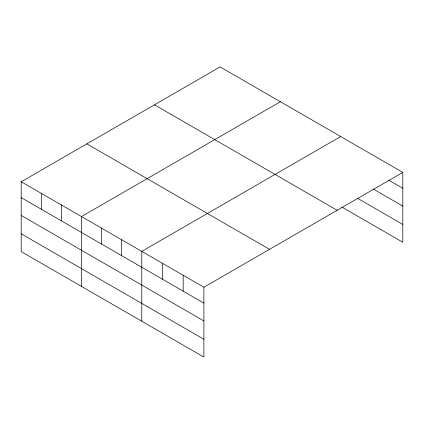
<?xml version="1.0" encoding="UTF-8"?>
<svg xmlns="http://www.w3.org/2000/svg" width="424" height="424" viewBox="0 0 424 424"><rect width="100%" height="100%" fill="white"/><g stroke="black" fill="none" stroke-linecap="round" stroke-linejoin="round"><path stroke-width="0.64" d="M341.802 207.029L402.8 242.247L402.8 172.393L220.109 66.918L21.2 181.753L21.2 251.607L203.891 357.082L203.891 287.234L21.2 181.753M280.397 101.723L81.487 216.563L81.487 286.412M340.684 136.533L141.775 251.368L141.775 321.222M203.891 287.234L402.8 172.393M388.808 180.205L402.8 188.282M373.141 188.966L402.8 206.091M357.474 198.268L402.8 224.439M154.469 104.813L337.159 210.288M86.841 143.858L269.531 249.333M21.2 197.642L203.891 303.123M21.2 215.45L203.891 320.931M21.2 233.799L203.891 339.274M183.189 275.277L183.189 291.166M162.482 263.325L162.482 279.215M121.683 239.767L121.683 255.656M101.585 228.165L101.585 244.054M61.39 204.962L61.39 220.851M41.298 193.355L41.298 209.249"/></g></svg>
